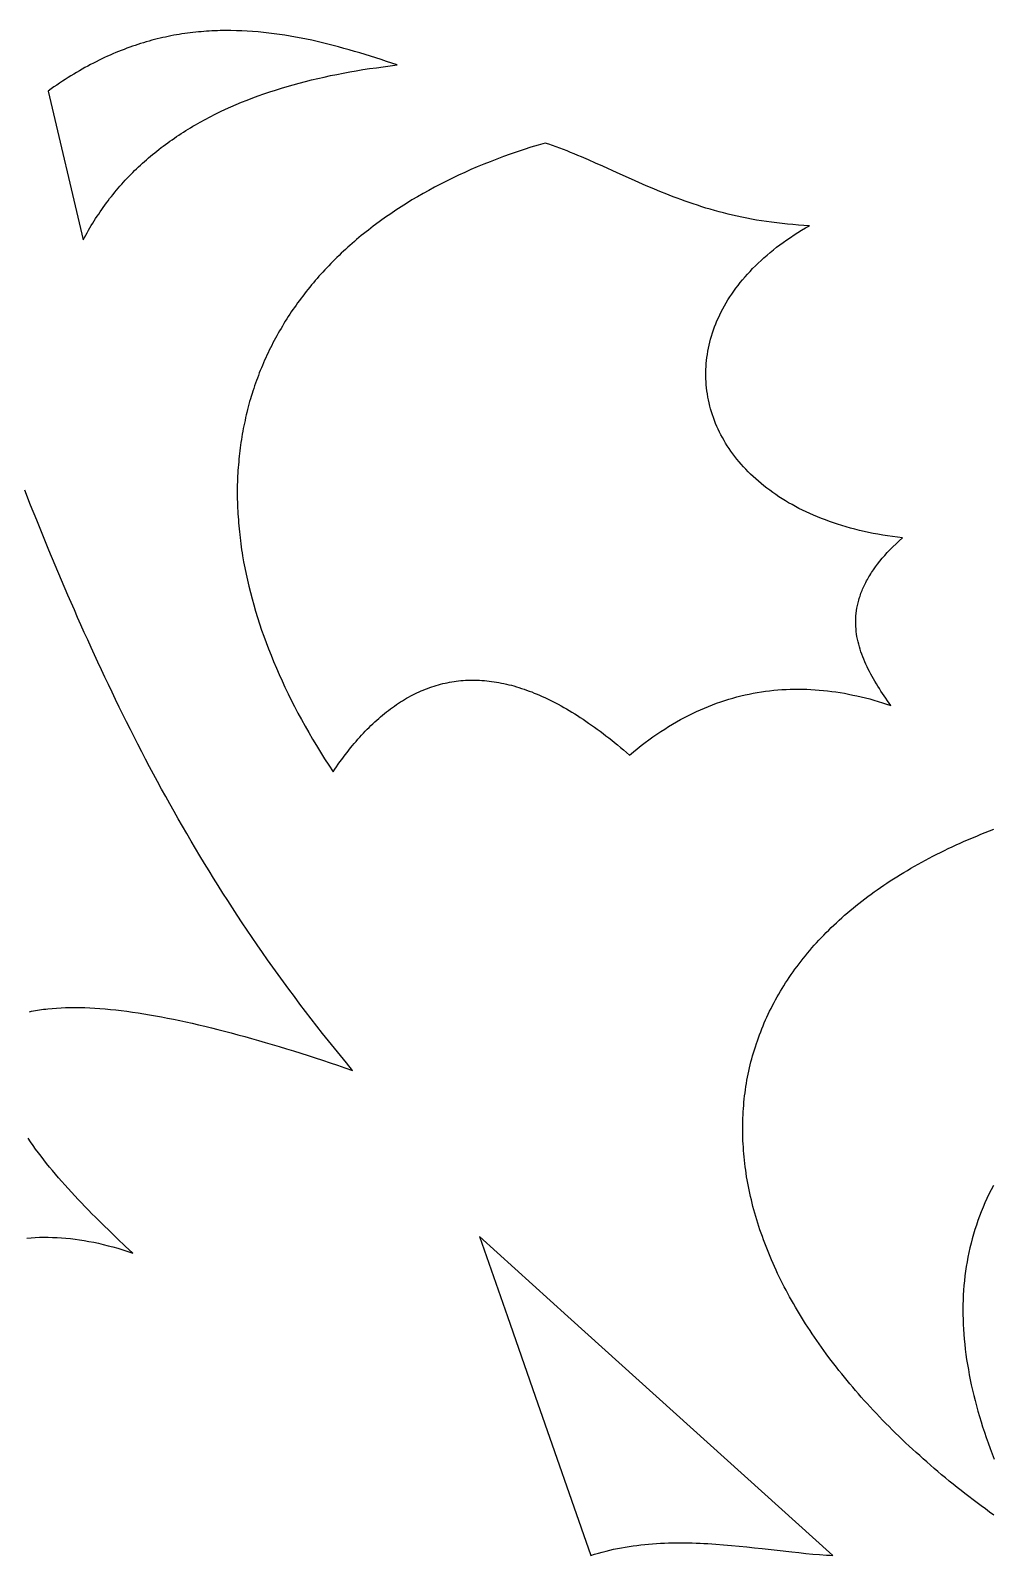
# Model space of a CAD drawing. Extents: x -4113 to -3113, y 1469 to 2469.
# Drawn here: x -3453 to -3368, y 2099.8 to 2234.5 of the extents above; entities that cross this region are included whole.
import ezdxf

# ---------------------------------------------------------------- set-up
doc = ezdxf.new("R2010")
doc.units = 0
doc.layers.add('PLAN_1', color=18, linetype='CONTINUOUS')

msp = doc.modelspace()

# ---------------------------------------------------------------- linework, layer by layer
at = {"layer": 'PLAN_1'}
for points in [[(-3420.65, 2231.44), (-3421.12, 2231.6), (-3421.59, 2231.75), (-3422.06, 2231.91), (-3422.53, 2232.06), (-3423, 2232.21), (-3423.47, 2232.36), (-3423.94, 2232.5), (-3424.41, 2232.64), (-3424.88, 2232.78), (-3425.35, 2232.91), (-3425.83, 2233.04), (-3426.3, 2233.16), (-3426.77, 2233.28), (-3427.24, 2233.4), (-3427.71, 2233.51), (-3428.19, 2233.62), (-3428.66, 2233.72), (-3429.13, 2233.81), (-3429.61, 2233.9), (-3430.08, 2233.99), (-3430.55, 2234.07), (-3431.03, 2234.14), (-3431.5, 2234.2), (-3431.98, 2234.26), (-3432.46, 2234.32), (-3432.93, 2234.36), (-3433.41, 2234.4), (-3433.89, 2234.43), (-3434.36, 2234.46), (-3434.84, 2234.47), (-3435.32, 2234.48), (-3435.56, 2234.49), (-3435.8, 2234.48), (-3436.04, 2234.48), (-3436.28, 2234.48), (-3436.52, 2234.47), (-3436.76, 2234.46), (-3437, 2234.45), (-3437.24, 2234.44), (-3437.48, 2234.42), (-3437.72, 2234.4), (-3437.96, 2234.38), (-3438.2, 2234.36), (-3438.44, 2234.34), (-3438.68, 2234.31), (-3438.93, 2234.28), (-3439.17, 2234.25), (-3439.41, 2234.22), (-3439.65, 2234.18), (-3439.89, 2234.14), (-3440.13, 2234.1), (-3440.38, 2234.06), (-3440.62, 2234.01), (-3440.86, 2233.96), (-3441.1, 2233.91), (-3441.35, 2233.86), (-3441.59, 2233.8), (-3441.83, 2233.74), (-3442.08, 2233.68), (-3442.32, 2233.62), (-3442.56, 2233.55), (-3442.81, 2233.48), (-3443.05, 2233.41), (-3443.3, 2233.33), (-3443.54, 2233.26), (-3443.78, 2233.17), (-3444.03, 2233.09), (-3444.27, 2233), (-3444.52, 2232.92), (-3444.76, 2232.82), (-3445.01, 2232.73), (-3445.26, 2232.63), (-3445.5, 2232.53), (-3445.75, 2232.42), (-3445.99, 2232.32), (-3446.24, 2232.21), (-3446.49, 2232.09), (-3446.73, 2231.98), (-3446.98, 2231.86), (-3447.23, 2231.73), (-3447.47, 2231.61), (-3447.72, 2231.48), (-3447.97, 2231.35), (-3448.22, 2231.21), (-3448.47, 2231.07), (-3448.71, 2230.93), (-3448.96, 2230.78), (-3449.21, 2230.64), (-3449.46, 2230.48), (-3449.71, 2230.33), (-3449.96, 2230.17), (-3450.21, 2230.01), (-3450.46, 2229.84), (-3450.71, 2229.67), (-3450.96, 2229.5), (-3451.21, 2229.32), (-3451.46, 2229.14), (-3448.38, 2215.99), (-3448.26, 2216.21), (-3448.15, 2216.42), (-3448.03, 2216.63), (-3447.91, 2216.85), (-3447.78, 2217.06), (-3447.66, 2217.27), (-3447.53, 2217.47), (-3447.41, 2217.68), (-3447.28, 2217.88), (-3447.15, 2218.08), (-3447.01, 2218.28), (-3446.88, 2218.48), (-3446.74, 2218.68), (-3446.61, 2218.87), (-3446.47, 2219.07), (-3446.32, 2219.26), (-3446.18, 2219.45), (-3446.04, 2219.64), (-3445.89, 2219.83), (-3445.74, 2220.01), (-3445.59, 2220.2), (-3445.44, 2220.38), (-3445.29, 2220.56), (-3445.13, 2220.74), (-3444.97, 2220.91), (-3444.82, 2221.09), (-3444.66, 2221.27), (-3444.49, 2221.44), (-3444.33, 2221.61), (-3444.17, 2221.78), (-3444, 2221.95), (-3443.83, 2222.11), (-3443.66, 2222.28), (-3443.49, 2222.44), (-3443.31, 2222.6), (-3443.14, 2222.76), (-3442.96, 2222.92), (-3442.79, 2223.08), (-3442.61, 2223.23), (-3442.42, 2223.39), (-3442.24, 2223.54), (-3442.06, 2223.69), (-3441.87, 2223.84), (-3441.68, 2223.99), (-3441.49, 2224.14), (-3441.3, 2224.28), (-3441.11, 2224.42), (-3440.91, 2224.57), (-3440.72, 2224.71), (-3440.52, 2224.84), (-3440.32, 2224.98), (-3440.12, 2225.12), (-3439.92, 2225.25), (-3439.72, 2225.39), (-3439.51, 2225.52), (-3439.3, 2225.65), (-3439.1, 2225.78), (-3438.89, 2225.9), (-3438.68, 2226.03), (-3438.46, 2226.15), (-3438.25, 2226.28), (-3438.03, 2226.4), (-3437.6, 2226.63), (-3437.15, 2226.87), (-3436.71, 2227.09), (-3436.25, 2227.32), (-3435.79, 2227.53), (-3435.33, 2227.74), (-3434.85, 2227.95), (-3434.38, 2228.15), (-3433.89, 2228.34), (-3433.4, 2228.53), (-3432.91, 2228.71), (-3432.41, 2228.89), (-3431.9, 2229.06), (-3431.39, 2229.23), (-3430.87, 2229.39), (-3430.35, 2229.54), (-3429.82, 2229.7), (-3429.29, 2229.84), (-3428.75, 2229.98), (-3428.21, 2230.12), (-3427.66, 2230.25), (-3427.1, 2230.37), (-3426.54, 2230.5), (-3425.97, 2230.61), (-3425.4, 2230.72), (-3424.83, 2230.83), (-3424.25, 2230.93), (-3423.66, 2231.03), (-3423.07, 2231.12), (-3422.47, 2231.2), (-3421.87, 2231.29), (-3421.27, 2231.36)], [(-3384.2, 2217.25), (-3384.7, 2217.28), (-3385.19, 2217.31), (-3385.68, 2217.35), (-3386.16, 2217.39), (-3386.63, 2217.44), (-3387.1, 2217.49), (-3387.55, 2217.55), (-3388.01, 2217.61), (-3388.45, 2217.68), (-3388.89, 2217.75), (-3389.32, 2217.83), (-3389.75, 2217.91), (-3390.17, 2218), (-3390.59, 2218.09), (-3391, 2218.18), (-3391.4, 2218.28), (-3391.8, 2218.38), (-3392.2, 2218.48), (-3392.59, 2218.59), (-3392.98, 2218.7), (-3393.36, 2218.81), (-3393.73, 2218.93), (-3394.11, 2219.05), (-3394.48, 2219.17), (-3394.84, 2219.29), (-3395.2, 2219.42), (-3395.56, 2219.55), (-3395.91, 2219.68), (-3396.26, 2219.81), (-3396.61, 2219.95), (-3396.95, 2220.08), (-3397.29, 2220.22), (-3397.63, 2220.36), (-3397.97, 2220.5), (-3398.63, 2220.78), (-3399.29, 2221.07), (-3399.94, 2221.35), (-3401.21, 2221.93), (-3402.48, 2222.5), (-3403.11, 2222.78), (-3403.73, 2223.06), (-3404.36, 2223.33), (-3404.68, 2223.46), (-3404.99, 2223.59), (-3405.31, 2223.72), (-3405.63, 2223.85), (-3405.95, 2223.97), (-3406.27, 2224.09), (-3406.59, 2224.21), (-3406.91, 2224.33), (-3407.24, 2224.44), (-3407.56, 2224.55), (-3408.19, 2224.36), (-3408.82, 2224.17), (-3409.43, 2223.97), (-3410.04, 2223.77), (-3410.65, 2223.56), (-3411.24, 2223.35), (-3411.83, 2223.13), (-3412.41, 2222.9), (-3412.99, 2222.67), (-3413.56, 2222.44), (-3414.12, 2222.2), (-3414.67, 2221.95), (-3415.22, 2221.7), (-3415.76, 2221.44), (-3416.29, 2221.18), (-3416.81, 2220.92), (-3417.33, 2220.65), (-3417.84, 2220.37), (-3418.34, 2220.09), (-3418.84, 2219.81), (-3419.33, 2219.52), (-3419.81, 2219.22), (-3420.28, 2218.92), (-3420.75, 2218.62), (-3421.21, 2218.31), (-3421.66, 2218), (-3422.11, 2217.68), (-3422.54, 2217.36), (-3422.76, 2217.2), (-3422.97, 2217.03), (-3423.18, 2216.87), (-3423.39, 2216.7), (-3423.6, 2216.54), (-3423.81, 2216.37), (-3424.01, 2216.2), (-3424.22, 2216.03), (-3424.42, 2215.86), (-3424.62, 2215.69), (-3424.81, 2215.51), (-3425.01, 2215.34), (-3425.2, 2215.16), (-3425.39, 2214.99), (-3425.58, 2214.81), (-3425.77, 2214.63), (-3425.96, 2214.45), (-3426.14, 2214.27), (-3426.32, 2214.09), (-3426.5, 2213.91), (-3426.68, 2213.72), (-3426.86, 2213.54), (-3427.03, 2213.35), (-3427.21, 2213.16), (-3427.38, 2212.98), (-3427.55, 2212.79), (-3427.71, 2212.6), (-3427.88, 2212.41), (-3428.04, 2212.21), (-3428.2, 2212.02), (-3428.36, 2211.83), (-3428.52, 2211.63), (-3428.68, 2211.44), (-3428.83, 2211.24), (-3428.98, 2211.04), (-3429.13, 2210.85), (-3429.28, 2210.65), (-3429.43, 2210.45), (-3429.57, 2210.24), (-3429.71, 2210.04), (-3429.85, 2209.84), (-3429.99, 2209.63), (-3430.13, 2209.43), (-3430.26, 2209.22), (-3430.39, 2209.02), (-3430.52, 2208.81), (-3430.65, 2208.6), (-3430.78, 2208.39), (-3430.9, 2208.18), (-3431.03, 2207.97), (-3431.15, 2207.76), (-3431.27, 2207.54), (-3431.38, 2207.33), (-3431.5, 2207.12), (-3431.61, 2206.9), (-3431.72, 2206.68), (-3431.83, 2206.47), (-3431.94, 2206.25), (-3432.04, 2206.03), (-3432.15, 2205.81), (-3432.25, 2205.59), (-3432.35, 2205.37), (-3432.45, 2205.15), (-3432.54, 2204.92), (-3432.63, 2204.7), (-3432.73, 2204.47), (-3432.82, 2204.25), (-3432.9, 2204.02), (-3432.99, 2203.8), (-3433.07, 2203.57), (-3433.15, 2203.34), (-3433.23, 2203.11), (-3433.31, 2202.88), (-3433.39, 2202.65), (-3433.46, 2202.42), (-3433.53, 2202.18), (-3433.6, 2201.95), (-3433.67, 2201.72), (-3433.73, 2201.48), (-3433.8, 2201.25), (-3433.86, 2201.01), (-3433.92, 2200.77), (-3433.98, 2200.54), (-3434.03, 2200.3), (-3434.08, 2200.06), (-3434.14, 2199.82), (-3434.19, 2199.58), (-3434.23, 2199.34), (-3434.28, 2199.1), (-3434.32, 2198.85), (-3434.36, 2198.61), (-3434.4, 2198.37), (-3434.44, 2198.12), (-3434.48, 2197.88), (-3434.51, 2197.63), (-3434.54, 2197.38), (-3434.57, 2197.14), (-3434.6, 2196.89), (-3434.62, 2196.64), (-3434.64, 2196.39), (-3434.67, 2196.14), (-3434.68, 2195.89), (-3434.7, 2195.64), (-3434.72, 2195.39), (-3434.73, 2195.14), (-3434.74, 2194.88), (-3434.75, 2194.63), (-3434.76, 2194.37), (-3434.76, 2194.12), (-3434.76, 2193.86), (-3434.76, 2193.61), (-3434.76, 2193.35), (-3434.76, 2193.09), (-3434.75, 2192.84), (-3434.74, 2192.58), (-3434.73, 2192.32), (-3434.72, 2192.06), (-3434.71, 2191.8), (-3434.69, 2191.54), (-3434.67, 2191.28), (-3434.65, 2191.02), (-3434.63, 2190.75), (-3434.61, 2190.49), (-3434.58, 2190.23), (-3434.55, 2189.97), (-3434.52, 2189.7), (-3434.49, 2189.44), (-3434.45, 2189.17), (-3434.42, 2188.9), (-3434.38, 2188.64), (-3434.34, 2188.37), (-3434.29, 2188.1), (-3434.2, 2187.57), (-3434.1, 2187.03), (-3433.99, 2186.49), (-3433.87, 2185.95), (-3433.74, 2185.41), (-3433.61, 2184.86), (-3433.46, 2184.31), (-3433.31, 2183.76), (-3433.15, 2183.21), (-3432.98, 2182.66), (-3432.8, 2182.11), (-3432.62, 2181.55), (-3432.42, 2181), (-3432.22, 2180.44), (-3432, 2179.88), (-3431.78, 2179.32), (-3431.55, 2178.76), (-3431.31, 2178.19), (-3431.07, 2177.63), (-3430.81, 2177.06), (-3430.55, 2176.5), (-3430.27, 2175.93), (-3429.99, 2175.36), (-3429.7, 2174.79), (-3429.4, 2174.22), (-3429.09, 2173.64), (-3428.77, 2173.07), (-3428.45, 2172.5), (-3428.11, 2171.92), (-3427.77, 2171.34), (-3427.41, 2170.77), (-3427.05, 2170.19), (-3426.68, 2169.61), (-3426.3, 2169.03), (-3426.15, 2169.26), (-3426, 2169.48), (-3425.84, 2169.7), (-3425.69, 2169.91), (-3425.53, 2170.12), (-3425.38, 2170.33), (-3425.22, 2170.54), (-3425.06, 2170.74), (-3424.91, 2170.94), (-3424.75, 2171.14), (-3424.59, 2171.34), (-3424.43, 2171.53), (-3424.27, 2171.72), (-3424.1, 2171.9), (-3423.94, 2172.09), (-3423.78, 2172.27), (-3423.61, 2172.44), (-3423.45, 2172.62), (-3423.28, 2172.79), (-3423.12, 2172.95), (-3422.95, 2173.12), (-3422.78, 2173.28), (-3422.61, 2173.44), (-3422.44, 2173.59), (-3422.27, 2173.74), (-3422.1, 2173.89), (-3421.93, 2174.03), (-3421.76, 2174.18), (-3421.59, 2174.32), (-3421.41, 2174.45), (-3421.24, 2174.58), (-3421.06, 2174.71), (-3420.88, 2174.84), (-3420.71, 2174.96), (-3420.53, 2175.08), (-3420.35, 2175.2), (-3420.17, 2175.31), (-3419.99, 2175.42), (-3419.81, 2175.52), (-3419.63, 2175.63), (-3419.44, 2175.73), (-3419.26, 2175.82), (-3419.08, 2175.92), (-3418.89, 2176.01), (-3418.7, 2176.09), (-3418.52, 2176.18), (-3418.33, 2176.25), (-3418.14, 2176.33), (-3417.95, 2176.4), (-3417.76, 2176.47), (-3417.57, 2176.54), (-3417.38, 2176.6), (-3417.18, 2176.66), (-3416.99, 2176.72), (-3416.8, 2176.77), (-3416.6, 2176.82), (-3416.4, 2176.86), (-3416.21, 2176.9), (-3416.01, 2176.94), (-3415.81, 2176.98), (-3415.61, 2177.01), (-3415.41, 2177.03), (-3415.21, 2177.06), (-3415.01, 2177.08), (-3414.8, 2177.09), (-3414.6, 2177.11), (-3414.39, 2177.12), (-3414.19, 2177.12), (-3413.98, 2177.13), (-3413.77, 2177.13), (-3413.56, 2177.12), (-3413.36, 2177.11), (-3413.15, 2177.1), (-3412.93, 2177.08), (-3412.72, 2177.06), (-3412.51, 2177.04), (-3412.29, 2177.01), (-3412.08, 2176.98), (-3411.86, 2176.95), (-3411.65, 2176.91), (-3411.43, 2176.87), (-3411.21, 2176.82), (-3410.99, 2176.78), (-3410.77, 2176.72), (-3410.55, 2176.67), (-3410.33, 2176.61), (-3410.1, 2176.54), (-3409.88, 2176.47), (-3409.66, 2176.4), (-3409.43, 2176.33), (-3409.2, 2176.25), (-3408.97, 2176.16), (-3408.75, 2176.08), (-3408.52, 2175.98), (-3408.28, 2175.89), (-3408.05, 2175.79), (-3407.82, 2175.69), (-3407.59, 2175.58), (-3407.35, 2175.47), (-3407.12, 2175.36), (-3406.88, 2175.24), (-3406.64, 2175.11), (-3406.4, 2174.99), (-3406.16, 2174.86), (-3405.92, 2174.72), (-3405.68, 2174.58), (-3405.44, 2174.44), (-3405.2, 2174.3), (-3404.95, 2174.15), (-3404.71, 2173.99), (-3404.46, 2173.83), (-3404.21, 2173.67), (-3403.96, 2173.5), (-3403.72, 2173.33), (-3403.47, 2173.16), (-3403.21, 2172.98), (-3402.96, 2172.8), (-3402.71, 2172.61), (-3402.45, 2172.42), (-3402.2, 2172.22), (-3401.94, 2172.02), (-3401.68, 2171.82), (-3401.43, 2171.61), (-3401.17, 2171.4), (-3400.91, 2171.18), (-3400.64, 2170.96), (-3400.38, 2170.74), (-3400.12, 2170.51), (-3399.77, 2170.8), (-3399.43, 2171.07), (-3399.08, 2171.35), (-3398.74, 2171.61), (-3398.39, 2171.86), (-3398.04, 2172.11), (-3397.7, 2172.35), (-3397.35, 2172.59), (-3397, 2172.81), (-3396.65, 2173.03), (-3396.3, 2173.24), (-3395.95, 2173.44), (-3395.6, 2173.64), (-3395.25, 2173.83), (-3394.89, 2174.01), (-3394.54, 2174.18), (-3394.19, 2174.35), (-3393.83, 2174.51), (-3393.48, 2174.66), (-3393.12, 2174.81), (-3392.77, 2174.95), (-3392.41, 2175.08), (-3392.05, 2175.21), (-3391.7, 2175.33), (-3391.34, 2175.44), (-3390.98, 2175.54), (-3390.62, 2175.64), (-3390.26, 2175.73), (-3389.9, 2175.82), (-3389.54, 2175.9), (-3389.18, 2175.97), (-3388.82, 2176.03), (-3388.46, 2176.09), (-3388.1, 2176.14), (-3387.74, 2176.19), (-3387.37, 2176.23), (-3387.01, 2176.26), (-3386.64, 2176.29), (-3386.28, 2176.31), (-3385.91, 2176.32), (-3385.55, 2176.33), (-3385.18, 2176.33), (-3384.82, 2176.33), (-3384.45, 2176.32), (-3384.08, 2176.3), (-3383.71, 2176.28), (-3383.34, 2176.25), (-3382.98, 2176.22), (-3382.61, 2176.17), (-3382.24, 2176.13), (-3381.87, 2176.08), (-3381.5, 2176.02), (-3381.12, 2175.96), (-3380.75, 2175.89), (-3380.38, 2175.81), (-3380.01, 2175.73), (-3379.64, 2175.64), (-3379.26, 2175.55), (-3378.89, 2175.46), (-3378.51, 2175.35), (-3378.14, 2175.25), (-3377.76, 2175.13), (-3377.39, 2175.01), (-3377.01, 2174.89), (-3377.32, 2175.31), (-3377.46, 2175.52), (-3377.61, 2175.74), (-3377.75, 2175.95), (-3377.89, 2176.16), (-3378.03, 2176.38), (-3378.17, 2176.59), (-3378.3, 2176.8), (-3378.43, 2177.02), (-3378.55, 2177.23), (-3378.68, 2177.45), (-3378.79, 2177.66), (-3378.91, 2177.88), (-3379.02, 2178.1), (-3379.12, 2178.31), (-3379.23, 2178.53), (-3379.32, 2178.75), (-3379.42, 2178.97), (-3379.5, 2179.19), (-3379.59, 2179.41), (-3379.66, 2179.63), (-3379.73, 2179.85), (-3379.8, 2180.07), (-3379.86, 2180.29), (-3379.91, 2180.52), (-3379.96, 2180.74), (-3380.01, 2180.97), (-3380.04, 2181.19), (-3380.07, 2181.42), (-3380.09, 2181.64), (-3380.11, 2181.87), (-3380.12, 2182.1), (-3380.12, 2182.33), (-3380.11, 2182.56), (-3380.1, 2182.79), (-3380.08, 2183.02), (-3380.05, 2183.26), (-3380.01, 2183.49), (-3379.97, 2183.72), (-3379.94, 2183.84), (-3379.91, 2183.96), (-3379.88, 2184.08), (-3379.85, 2184.2), (-3379.82, 2184.32), (-3379.78, 2184.43), (-3379.74, 2184.55), (-3379.7, 2184.67), (-3379.66, 2184.79), (-3379.61, 2184.91), (-3379.56, 2185.03), (-3379.51, 2185.15), (-3379.46, 2185.27), (-3379.4, 2185.4), (-3379.35, 2185.52), (-3379.29, 2185.64), (-3379.23, 2185.76), (-3379.16, 2185.88), (-3379.09, 2186.01), (-3379.02, 2186.13), (-3378.95, 2186.25), (-3378.88, 2186.37), (-3378.8, 2186.5), (-3378.72, 2186.62), (-3378.55, 2186.87), (-3378.38, 2187.12), (-3378.19, 2187.37), (-3377.99, 2187.62), (-3377.78, 2187.88), (-3377.56, 2188.13), (-3377.33, 2188.39), (-3377.08, 2188.65), (-3376.83, 2188.9), (-3376.56, 2189.16), (-3376.28, 2189.43), (-3375.99, 2189.69), (-3376.43, 2189.74), (-3376.87, 2189.8), (-3377.31, 2189.86), (-3377.73, 2189.93), (-3378.16, 2190.01), (-3378.57, 2190.08), (-3378.99, 2190.17), (-3379.39, 2190.26), (-3379.79, 2190.35), (-3380.19, 2190.45), (-3380.58, 2190.55), (-3380.96, 2190.66), (-3381.34, 2190.77), (-3381.72, 2190.89), (-3382.08, 2191.01), (-3382.44, 2191.14), (-3382.8, 2191.27), (-3383.15, 2191.4), (-3383.5, 2191.54), (-3383.84, 2191.68), (-3384.17, 2191.83), (-3384.5, 2191.98), (-3384.82, 2192.14), (-3385.14, 2192.29), (-3385.45, 2192.46), (-3385.75, 2192.62), (-3386.05, 2192.79), (-3386.34, 2192.97), (-3386.63, 2193.14), (-3386.91, 2193.32), (-3387.19, 2193.51), (-3387.46, 2193.7), (-3387.72, 2193.89), (-3387.98, 2194.08), (-3388.24, 2194.28), (-3388.48, 2194.48), (-3388.72, 2194.68), (-3388.96, 2194.89), (-3389.19, 2195.1), (-3389.41, 2195.31), (-3389.63, 2195.52), (-3389.84, 2195.74), (-3390.04, 2195.96), (-3390.24, 2196.18), (-3390.43, 2196.41), (-3390.62, 2196.64), (-3390.8, 2196.87), (-3390.98, 2197.1), (-3391.15, 2197.33), (-3391.31, 2197.57), (-3391.47, 2197.81), (-3391.62, 2198.05), (-3391.76, 2198.29), (-3391.9, 2198.54), (-3392.03, 2198.78), (-3392.16, 2199.03), (-3392.28, 2199.28), (-3392.39, 2199.53), (-3392.5, 2199.79), (-3392.6, 2200.04), (-3392.7, 2200.3), (-3392.78, 2200.56), (-3392.87, 2200.81), (-3392.94, 2201.07), (-3393.01, 2201.33), (-3393.08, 2201.6), (-3393.14, 2201.86), (-3393.19, 2202.12), (-3393.23, 2202.39), (-3393.27, 2202.66), (-3393.3, 2202.92), (-3393.33, 2203.19), (-3393.35, 2203.46), (-3393.36, 2203.73), (-3393.37, 2204), (-3393.37, 2204.27), (-3393.36, 2204.54), (-3393.35, 2204.81), (-3393.33, 2205.08), (-3393.3, 2205.35), (-3393.27, 2205.62), (-3393.23, 2205.89), (-3393.19, 2206.16), (-3393.14, 2206.43), (-3393.08, 2206.7), (-3393.01, 2206.97), (-3392.94, 2207.24), (-3392.86, 2207.51), (-3392.78, 2207.78), (-3392.69, 2208.05), (-3392.59, 2208.32), (-3392.49, 2208.59), (-3392.38, 2208.85), (-3392.26, 2209.12), (-3392.13, 2209.39), (-3392, 2209.65), (-3391.86, 2209.91), (-3391.72, 2210.18), (-3391.57, 2210.44), (-3391.41, 2210.7), (-3391.25, 2210.96), (-3391.08, 2211.21), (-3390.9, 2211.47), (-3390.71, 2211.73), (-3390.52, 2211.98), (-3390.32, 2212.23), (-3390.12, 2212.48), (-3389.9, 2212.73), (-3389.69, 2212.98), (-3389.46, 2213.22), (-3389.23, 2213.47), (-3388.99, 2213.71), (-3388.74, 2213.95), (-3388.49, 2214.19), (-3388.23, 2214.42), (-3387.96, 2214.65), (-3387.68, 2214.88), (-3387.4, 2215.11), (-3387.11, 2215.34), (-3386.82, 2215.56), (-3386.52, 2215.78), (-3386.21, 2216), (-3385.89, 2216.22), (-3385.57, 2216.43), (-3385.24, 2216.64), (-3384.9, 2216.85), (-3384.55, 2217.05)], [(-3413.36, 2127.99), (-3410.9, 2120.94), (-3408.44, 2113.91), (-3403.52, 2099.83), (-3403.19, 2099.94), (-3402.85, 2100.04), (-3402.52, 2100.14), (-3402.18, 2100.22), (-3401.85, 2100.31), (-3401.51, 2100.38), (-3401.17, 2100.46), (-3400.83, 2100.52), (-3400.49, 2100.58), (-3400.14, 2100.64), (-3399.8, 2100.69), (-3399.45, 2100.73), (-3399.11, 2100.78), (-3398.76, 2100.81), (-3398.42, 2100.84), (-3398.07, 2100.87), (-3397.72, 2100.89), (-3397.37, 2100.91), (-3397.02, 2100.93), (-3396.67, 2100.94), (-3396.32, 2100.95), (-3395.97, 2100.95), (-3395.62, 2100.95), (-3395.27, 2100.95), (-3394.92, 2100.95), (-3394.57, 2100.94), (-3394.23, 2100.93), (-3393.88, 2100.91), (-3393.53, 2100.9), (-3393.18, 2100.88), (-3392.83, 2100.86), (-3392.48, 2100.84), (-3391.79, 2100.78), (-3391.1, 2100.73), (-3390.42, 2100.66), (-3389.74, 2100.59), (-3389.06, 2100.52), (-3388.39, 2100.45), (-3387.07, 2100.3), (-3385.78, 2100.15), (-3385.15, 2100.09), (-3384.52, 2100.02), (-3383.91, 2099.96), (-3383.31, 2099.91), (-3382.71, 2099.87), (-3382.42, 2099.85), (-3382.13, 2099.83), (-3389.94, 2106.87), (-3397.75, 2113.91), (-3405.56, 2120.94)]]:
    msp.add_lwpolyline(points, close=True, dxfattribs=at)
for points in [[(-3453.12, 2147.85), (-3452.95, 2147.89), (-3452.77, 2147.92), (-3452.6, 2147.95), (-3452.42, 2147.98), (-3452.24, 2148.01), (-3452.06, 2148.04), (-3451.87, 2148.06), (-3451.69, 2148.08), (-3451.5, 2148.11), (-3451.12, 2148.14), (-3450.73, 2148.17), (-3450.33, 2148.19), (-3449.93, 2148.21), (-3449.52, 2148.22), (-3449.1, 2148.22), (-3448.67, 2148.22), (-3448.24, 2148.21), (-3447.8, 2148.19), (-3447.35, 2148.17), (-3446.9, 2148.13), (-3446.43, 2148.1), (-3445.97, 2148.05), (-3445.49, 2148.01), (-3445.01, 2147.95), (-3444.52, 2147.89), (-3444.03, 2147.82), (-3443.53, 2147.75), (-3443.02, 2147.67), (-3442.51, 2147.58), (-3441.99, 2147.49), (-3441.46, 2147.39), (-3440.93, 2147.29), (-3440.4, 2147.18), (-3439.85, 2147.07), (-3439.3, 2146.95), (-3438.75, 2146.83), (-3438.19, 2146.7), (-3437.62, 2146.57), (-3437.05, 2146.43), (-3436.47, 2146.28), (-3435.89, 2146.13), (-3435.3, 2145.98), (-3434.71, 2145.82), (-3434.11, 2145.65), (-3433.51, 2145.49), (-3432.9, 2145.31), (-3432.29, 2145.14), (-3431.67, 2144.95), (-3431.05, 2144.77), (-3430.42, 2144.58), (-3429.79, 2144.38), (-3429.15, 2144.18), (-3428.51, 2143.98), (-3427.87, 2143.77), (-3427.22, 2143.56), (-3426.57, 2143.34), (-3425.91, 2143.12), (-3425.25, 2142.9), (-3424.58, 2142.67), (-3425.12, 2143.32), (-3425.65, 2143.97), (-3426.18, 2144.62), (-3426.71, 2145.27), (-3427.22, 2145.92), (-3427.73, 2146.57), (-3428.24, 2147.22), (-3428.74, 2147.87), (-3429.23, 2148.52), (-3429.72, 2149.18), (-3430.21, 2149.83), (-3430.68, 2150.48), (-3431.16, 2151.13), (-3431.62, 2151.78), (-3432.09, 2152.44), (-3432.54, 2153.09), (-3433, 2153.74), (-3433.44, 2154.4), (-3433.89, 2155.05), (-3434.32, 2155.7), (-3434.76, 2156.36), (-3435.19, 2157.01), (-3435.61, 2157.67), (-3436.03, 2158.32), (-3436.44, 2158.98), (-3436.85, 2159.63), (-3437.26, 2160.29), (-3437.66, 2160.94), (-3438.06, 2161.6), (-3438.45, 2162.26), (-3438.84, 2162.91), (-3439.22, 2163.57), (-3439.6, 2164.22), (-3439.98, 2164.88), (-3440.35, 2165.54), (-3440.72, 2166.2), (-3441.09, 2166.85), (-3441.45, 2167.51), (-3441.81, 2168.17), (-3442.16, 2168.82), (-3442.51, 2169.48), (-3442.86, 2170.14), (-3443.2, 2170.8), (-3443.54, 2171.46), (-3443.88, 2172.11), (-3444.21, 2172.77), (-3444.54, 2173.43), (-3444.87, 2174.09), (-3445.19, 2174.75), (-3445.51, 2175.41), (-3445.83, 2176.07), (-3446.15, 2176.73), (-3446.46, 2177.39), (-3446.77, 2178.04), (-3447.08, 2178.7), (-3447.38, 2179.36), (-3447.68, 2180.02), (-3447.98, 2180.68), (-3448.28, 2181.34), (-3448.58, 2182), (-3448.87, 2182.66), (-3449.16, 2183.32), (-3449.73, 2184.64), (-3450.3, 2185.96), (-3450.85, 2187.28), (-3451.4, 2188.6), (-3451.95, 2189.92), (-3452.48, 2191.25), (-3453.02, 2192.57), (-3453.54, 2193.89)], [(-3367.93, 2103.39), (-3368.3, 2103.66), (-3368.67, 2103.94), (-3369.04, 2104.21), (-3369.4, 2104.48), (-3369.76, 2104.75), (-3370.12, 2105.03), (-3370.47, 2105.3), (-3370.82, 2105.58), (-3371.17, 2105.85), (-3371.51, 2106.13), (-3371.86, 2106.41), (-3372.19, 2106.69), (-3372.53, 2106.96), (-3372.86, 2107.24), (-3373.19, 2107.52), (-3373.52, 2107.8), (-3373.84, 2108.09), (-3374.16, 2108.37), (-3374.47, 2108.65), (-3374.79, 2108.93), (-3375.1, 2109.22), (-3375.4, 2109.5), (-3375.71, 2109.79), (-3376.01, 2110.07), (-3376.31, 2110.36), (-3376.6, 2110.64), (-3376.89, 2110.93), (-3377.18, 2111.22), (-3377.47, 2111.5), (-3377.75, 2111.79), (-3378.03, 2112.08), (-3378.3, 2112.37), (-3378.57, 2112.66), (-3378.84, 2112.95), (-3379.11, 2113.24), (-3379.37, 2113.53), (-3379.63, 2113.82), (-3379.89, 2114.11), (-3380.14, 2114.4), (-3380.39, 2114.69), (-3380.64, 2114.99), (-3380.88, 2115.28), (-3381.12, 2115.57), (-3381.36, 2115.86), (-3381.6, 2116.16), (-3381.83, 2116.45), (-3382.06, 2116.75), (-3382.28, 2117.04), (-3382.5, 2117.33), (-3382.72, 2117.63), (-3382.94, 2117.92), (-3383.15, 2118.22), (-3383.36, 2118.51), (-3383.57, 2118.81), (-3383.77, 2119.11), (-3383.97, 2119.4), (-3384.16, 2119.7), (-3384.36, 2119.99), (-3384.55, 2120.29), (-3384.74, 2120.59), (-3384.92, 2120.88), (-3385.1, 2121.18), (-3385.28, 2121.48), (-3385.45, 2121.77), (-3385.62, 2122.07), (-3385.79, 2122.37), (-3385.96, 2122.66), (-3386.12, 2122.96), (-3386.28, 2123.26), (-3386.43, 2123.55), (-3386.58, 2123.85), (-3386.73, 2124.15), (-3386.88, 2124.45), (-3387.02, 2124.74), (-3387.16, 2125.04), (-3387.29, 2125.34), (-3387.43, 2125.63), (-3387.56, 2125.93), (-3387.68, 2126.23), (-3387.81, 2126.52), (-3387.93, 2126.82), (-3388.04, 2127.11), (-3388.16, 2127.41), (-3388.27, 2127.71), (-3388.37, 2128), (-3388.48, 2128.3), (-3388.58, 2128.59), (-3388.68, 2128.89), (-3388.77, 2129.18), (-3388.86, 2129.48), (-3388.95, 2129.77), (-3389.04, 2130.07), (-3389.12, 2130.36), (-3389.2, 2130.65), (-3389.27, 2130.95), (-3389.34, 2131.24), (-3389.41, 2131.53), (-3389.48, 2131.83), (-3389.54, 2132.12), (-3389.6, 2132.41), (-3389.65, 2132.7), (-3389.71, 2132.99), (-3389.76, 2133.28), (-3389.8, 2133.58), (-3389.84, 2133.87), (-3389.88, 2134.15), (-3389.92, 2134.44), (-3389.95, 2134.73), (-3389.98, 2135.02), (-3390.01, 2135.31), (-3390.03, 2135.6), (-3390.05, 2135.88), (-3390.07, 2136.17), (-3390.09, 2136.46), (-3390.1, 2136.74), (-3390.1, 2137.03), (-3390.11, 2137.31), (-3390.11, 2137.6), (-3390.11, 2137.88), (-3390.1, 2138.16), (-3390.09, 2138.45), (-3390.08, 2138.73), (-3390.06, 2139.01), (-3390.05, 2139.29), (-3390.02, 2139.57), (-3390, 2139.85), (-3389.97, 2140.13), (-3389.94, 2140.41), (-3389.9, 2140.68), (-3389.87, 2140.96), (-3389.82, 2141.24), (-3389.78, 2141.51), (-3389.73, 2141.79), (-3389.68, 2142.06), (-3389.63, 2142.33), (-3389.57, 2142.61), (-3389.51, 2142.88), (-3389.44, 2143.15), (-3389.38, 2143.42), (-3389.3, 2143.69), (-3389.23, 2143.96), (-3389.15, 2144.23), (-3389.07, 2144.49), (-3388.99, 2144.76), (-3388.9, 2145.03), (-3388.81, 2145.29), (-3388.72, 2145.55), (-3388.62, 2145.82), (-3388.52, 2146.08), (-3388.42, 2146.34), (-3388.31, 2146.6), (-3388.2, 2146.86), (-3388.09, 2147.12), (-3387.97, 2147.38), (-3387.85, 2147.63), (-3387.73, 2147.89), (-3387.6, 2148.14), (-3387.47, 2148.4), (-3387.34, 2148.65), (-3387.2, 2148.9), (-3387.06, 2149.15), (-3386.92, 2149.4), (-3386.77, 2149.65), (-3386.62, 2149.9), (-3386.47, 2150.14), (-3386.32, 2150.39), (-3386.16, 2150.63), (-3385.99, 2150.88), (-3385.83, 2151.12), (-3385.66, 2151.36), (-3385.49, 2151.6), (-3385.31, 2151.84), (-3385.13, 2152.08), (-3384.95, 2152.31), (-3384.76, 2152.55), (-3384.57, 2152.78), (-3384.38, 2153.01), (-3384.19, 2153.25), (-3383.99, 2153.48), (-3383.79, 2153.71), (-3383.58, 2153.93), (-3383.37, 2154.16), (-3383.16, 2154.39), (-3382.94, 2154.61), (-3382.72, 2154.83), (-3382.5, 2155.06), (-3382.28, 2155.28), (-3382.05, 2155.5), (-3381.82, 2155.71), (-3381.58, 2155.93), (-3381.34, 2156.14), (-3381.1, 2156.36), (-3380.85, 2156.57), (-3380.61, 2156.78), (-3380.35, 2156.99), (-3380.1, 2157.2), (-3379.84, 2157.41), (-3379.58, 2157.61), (-3379.31, 2157.82), (-3379.04, 2158.02), (-3378.77, 2158.22), (-3378.5, 2158.42), (-3378.22, 2158.62), (-3377.94, 2158.81), (-3377.65, 2159.01), (-3377.36, 2159.2), (-3377.07, 2159.39), (-3376.77, 2159.58), (-3376.48, 2159.77), (-3376.17, 2159.96), (-3375.87, 2160.15), (-3375.56, 2160.33), (-3375.25, 2160.51), (-3374.93, 2160.69), (-3374.61, 2160.87), (-3374.29, 2161.05), (-3373.97, 2161.23), (-3373.64, 2161.4), (-3373.3, 2161.57), (-3372.97, 2161.75), (-3372.63, 2161.92), (-3372.29, 2162.08), (-3371.94, 2162.25), (-3371.59, 2162.41), (-3371.24, 2162.58), (-3370.89, 2162.74), (-3370.53, 2162.9), (-3370.16, 2163.05), (-3369.8, 2163.21), (-3369.43, 2163.36), (-3369.06, 2163.51), (-3368.68, 2163.66), (-3368.3, 2163.81), (-3367.92, 2163.96)], [(-3453.36, 2127.86), (-3452.98, 2127.89), (-3452.61, 2127.91), (-3452.23, 2127.93), (-3451.85, 2127.93), (-3451.47, 2127.93), (-3451.08, 2127.92), (-3450.69, 2127.91), (-3450.3, 2127.88), (-3449.9, 2127.85), (-3449.5, 2127.81), (-3449.1, 2127.76), (-3448.69, 2127.71), (-3448.28, 2127.64), (-3447.87, 2127.57), (-3447.45, 2127.49), (-3447.03, 2127.4), (-3446.61, 2127.3), (-3446.18, 2127.19), (-3445.75, 2127.08), (-3445.32, 2126.96), (-3444.88, 2126.82), (-3444.44, 2126.68), (-3443.99, 2126.53), (-3444.67, 2127.16), (-3445.34, 2127.8), (-3446, 2128.43), (-3446.65, 2129.06), (-3446.97, 2129.38), (-3447.29, 2129.7), (-3447.6, 2130.01), (-3447.91, 2130.33), (-3448.22, 2130.65), (-3448.53, 2130.97), (-3448.83, 2131.28), (-3449.13, 2131.6), (-3449.42, 2131.92), (-3449.71, 2132.23), (-3449.99, 2132.55), (-3450.27, 2132.87), (-3450.55, 2133.18), (-3450.82, 2133.5), (-3451.09, 2133.82), (-3451.35, 2134.13), (-3451.61, 2134.45), (-3451.86, 2134.77), (-3452.1, 2135.09), (-3452.34, 2135.4), (-3452.58, 2135.72), (-3452.81, 2136.04), (-3453.03, 2136.35), (-3453.25, 2136.67)], [(-3367.96, 2132.51), (-3368.16, 2132.12), (-3368.35, 2131.74), (-3368.53, 2131.36), (-3368.71, 2130.97), (-3368.87, 2130.58), (-3369.03, 2130.19), (-3369.19, 2129.8), (-3369.33, 2129.4), (-3369.46, 2129), (-3369.59, 2128.61), (-3369.71, 2128.21), (-3369.83, 2127.8), (-3369.93, 2127.4), (-3370.03, 2126.99), (-3370.12, 2126.58), (-3370.21, 2126.17), (-3370.28, 2125.76), (-3370.35, 2125.35), (-3370.41, 2124.93), (-3370.47, 2124.52), (-3370.52, 2124.1), (-3370.56, 2123.68), (-3370.59, 2123.25), (-3370.62, 2122.83), (-3370.63, 2122.4), (-3370.65, 2121.97), (-3370.65, 2121.54), (-3370.65, 2121.11), (-3370.64, 2120.68), (-3370.62, 2120.24), (-3370.6, 2119.81), (-3370.57, 2119.37), (-3370.53, 2118.93), (-3370.49, 2118.48), (-3370.44, 2118.04), (-3370.38, 2117.59), (-3370.32, 2117.15), (-3370.25, 2116.7), (-3370.17, 2116.25), (-3370.09, 2115.8), (-3370, 2115.34), (-3369.91, 2114.89), (-3369.8, 2114.43), (-3369.69, 2113.97), (-3369.58, 2113.51), (-3369.46, 2113.05), (-3369.33, 2112.58), (-3369.19, 2112.12), (-3369.05, 2111.65), (-3368.91, 2111.18), (-3368.75, 2110.71), (-3368.59, 2110.24), (-3368.43, 2109.77), (-3368.25, 2109.29), (-3368.08, 2108.82), (-3367.89, 2108.34)]]:
    msp.add_lwpolyline(points, dxfattribs=at)

doc.saveas('drawing.dxf')
